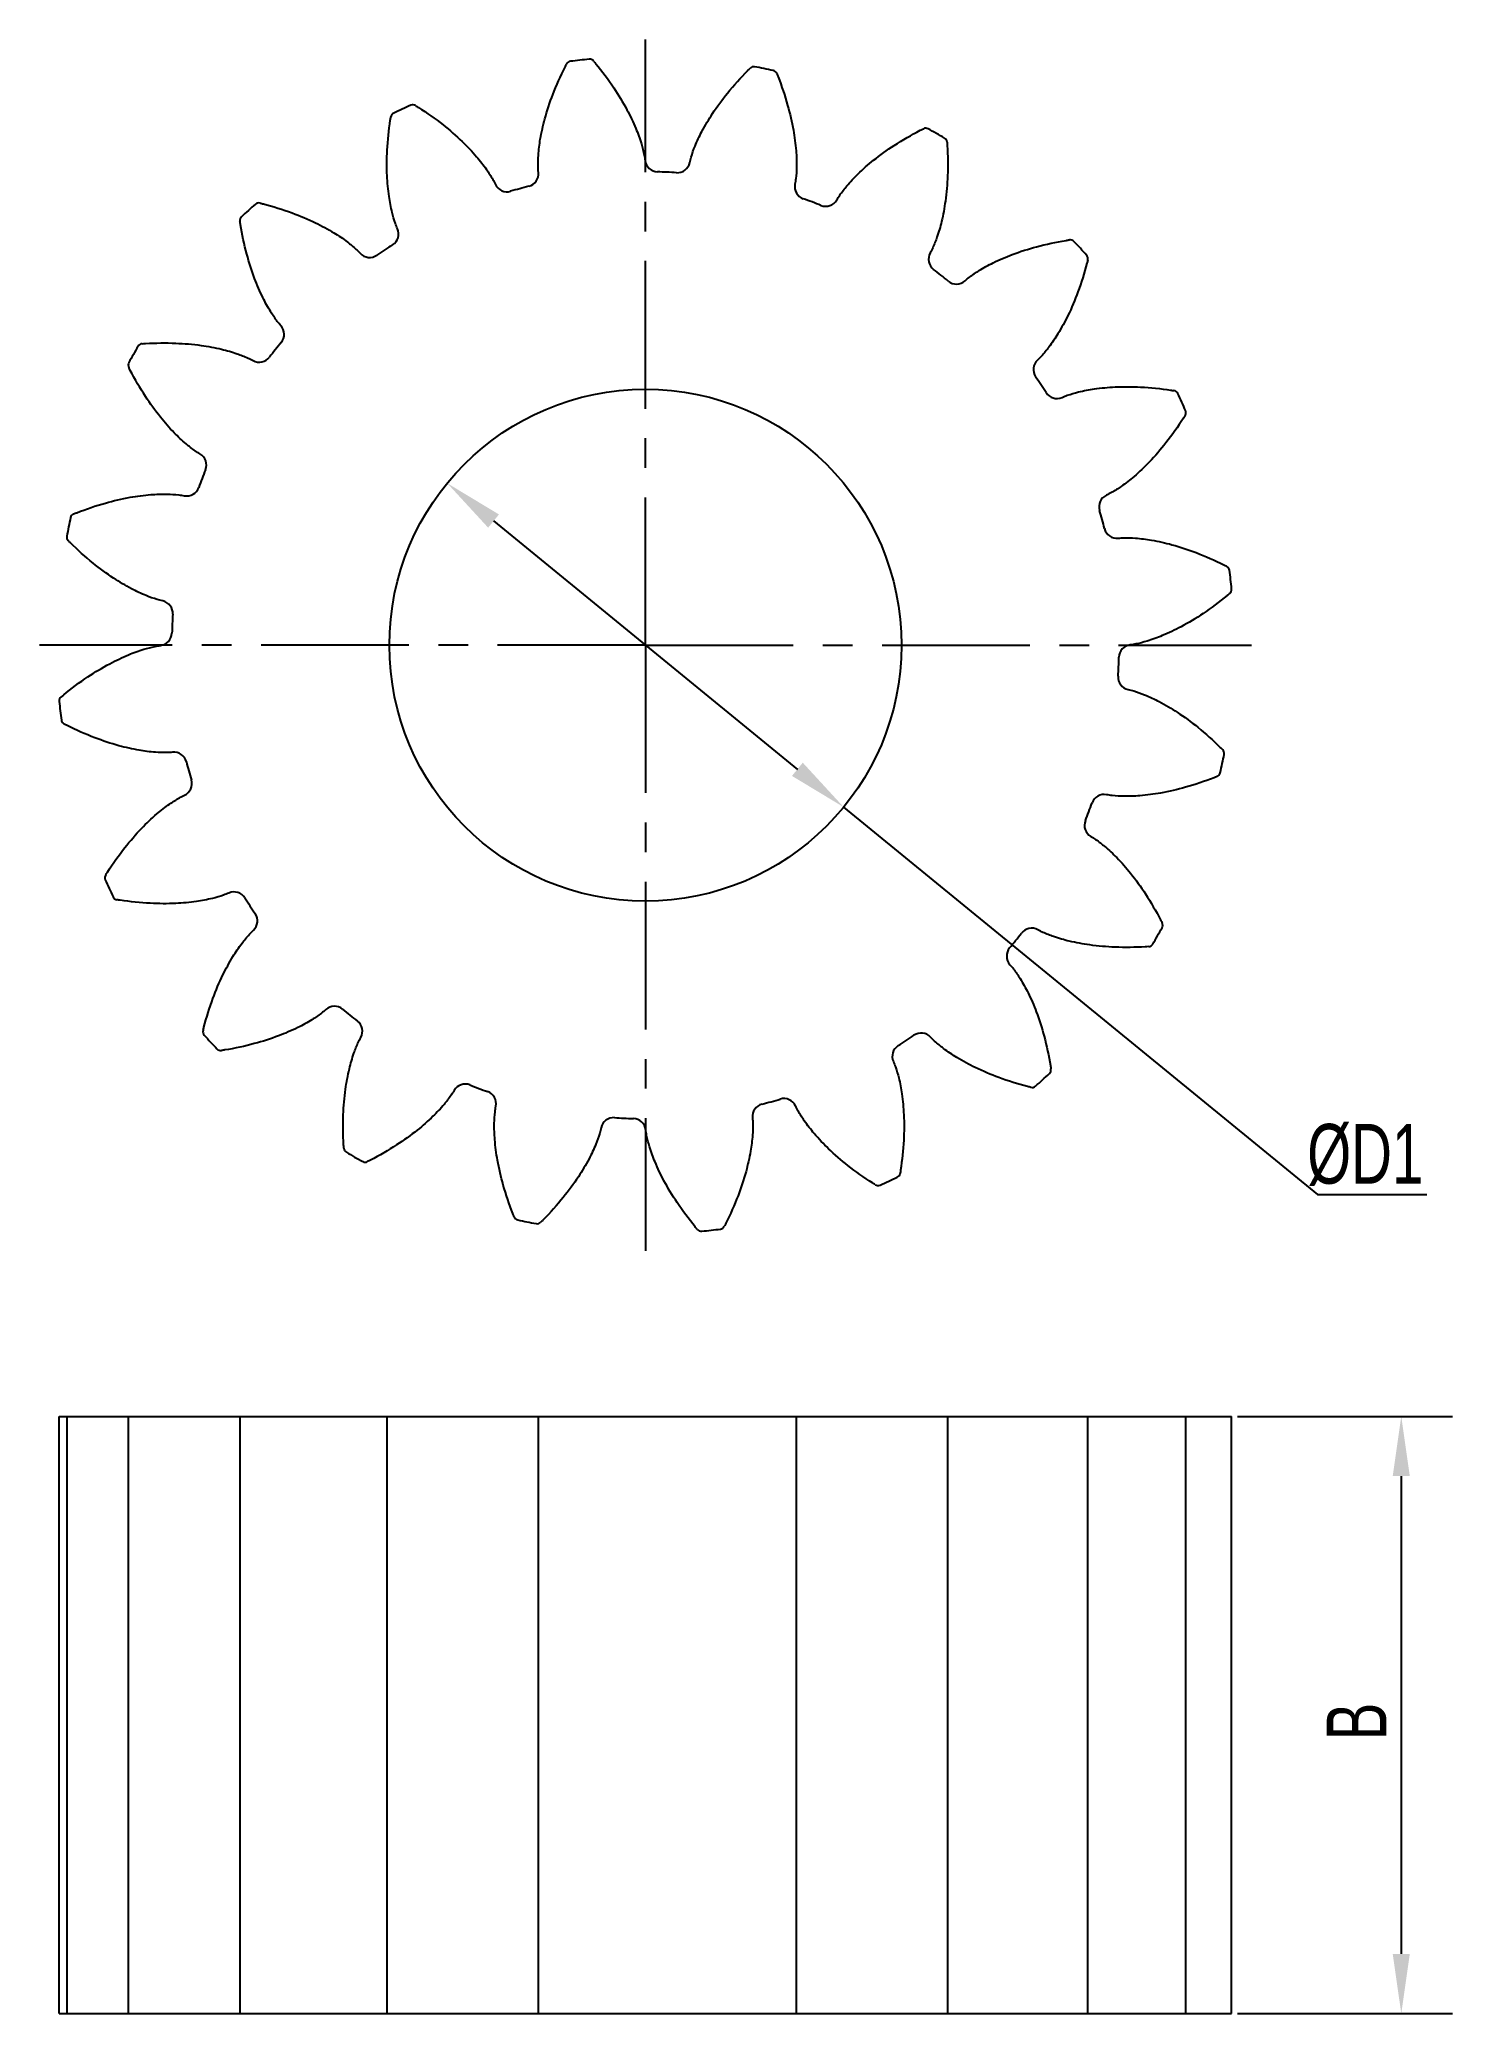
# Model space of a CAD drawing. Header units: millimetres. Extents: x 158 to 241, y 123 to 239.
import ezdxf

# ---------------------------------------------------------------- set-up
doc = ezdxf.new("R2010")
doc.units = ezdxf.units.MM
doc.header["$LTSCALE"] = 23.1
doc.header["$PDMODE"] = 3
doc.header["$PDSIZE"] = 1
doc.linetypes.add('CENTER', pattern=[0.6, 0.375, -0.075, 0.075, -0.075])
doc.layers.get('0').update_dxf_attribs({"linetype": 'CONTINUOUS'})
doc.layers.get('Defpoints').update_dxf_attribs({"linetype": 'CONTINUOUS'})
doc.layers.add('02___PRT_ALL_AXES', color=7, linetype='CONTINUOUS')
doc.layers.add('_DIMENSION', color=7, linetype='CONTINUOUS')
doc.styles.get("Standard").update_dxf_attribs({"font": 'txt', "width": 0.707})
doc.dimstyles.new('DIMSTYLE_1', dxfattribs={"dimtxt": 3.5, "dimasz": 3.5, "dimexe": 3, "dimexo": 1, "dimgap": 0.875, "dimtad": 1, "dimdec": 3, "dimdsep": 46, "dimtxsty": 'Standard', "dimblk": '_FILLED', "dimblk1": '_FILLED', "dimblk2": '_FILLED', "dimcen": 0.09, "dimclrt": 5, "dimadec": 3, "dimazin": 2, "dimtp": 0.3, "dimtm": 0.3, "dimtfac": 1, "dimtdec": 3, "dimtofl": 0, "dimtmove": 0, "dimatfit": 3, "dimldrblk": '_FILLED', "dimfxl": 1, "dimtolj": 1, "dimarcsym": 0})
doc.dimstyles.new('DIMSTYLE_2', dxfattribs={"dimtxt": 3.5, "dimasz": 3.5, "dimexe": 3, "dimexo": 1, "dimtad": 1, "dimdec": 3, "dimdsep": 46, "dimtxsty": 'Standard', "dimblk": '_FILLED', "dimblk1": '_FILLED', "dimblk2": '_FILLED', "dimcen": 0.09, "dimclrt": 5, "dimadec": 3, "dimazin": 2, "dimtp": 0.2, "dimtm": 0.2, "dimtfac": 1, "dimtdec": 3, "dimtmove": 0, "dimatfit": 2, "dimldrblk": '_FILLED', "dimfxl": 1, "dimtolj": 1, "dimarcsym": 0})

# ---------------------------------------------------------------- blocks, each defined once
blk = doc.blocks.new('_FILLED')
at = {"color": 0, "linetype": 'ByBlock'}
blk.add_solid([(0, 0), (-1, 0.143), (-1, -0.143)], dxfattribs=at)
blk = doc.blocks.new('*D1')
at = {"layer": '_DIMENSION', "color": 0, "linetype": 'Continuous', "lineweight": -2, "transparency": 16777216}
for p, q in [((228.6, 157.83), (241.2, 157.83)), ((238.2, 154.33), (238.2, 126.33)), ((228.6, 122.83), (241.2, 122.83))]:
    blk.add_line(p, q, dxfattribs=at)
at = {"layer": 'Defpoints', "color": 0, "linetype": 'Continuous', "transparency": 16777216}
for p in [(227.6, 157.83), (227.6, 122.83), (238.2, 122.83)]:
    blk.add_point(p, dxfattribs=at)
at = {"layer": '_DIMENSION', "color": 0, "linetype": 'Continuous', "lineweight": -2, "transparency": 16777216, "xscale": 3.5, "yscale": 3.5, "zscale": 3.5}
for p, rotation in [((238.2, 157.83), 90), ((238.2, 122.83), 270)]:
    blk.add_blockref('_FILLED', p, dxfattribs=dict(at, rotation=rotation))
at = {"layer": '_DIMENSION', "color": 5, "linetype": 'Continuous', "transparency": 16777216, "insert": (233.83, 139.95), "char_height": 3.5, "width": 4.949, "attachment_point": 2, "rotation": 90}
blk.add_mtext('\\A1;B', dxfattribs=at)
blk = doc.blocks.new('*D2')
at = {"layer": '_DIMENSION', "color": 0, "linetype": 'Continuous', "lineweight": -2, "transparency": 16777216}
for p, q in [((185.02, 210.31), (202.82, 195.75)), ((205.53, 193.54), (233.3, 170.84)), ((233.3, 170.84), (239.7, 170.84))]:
    blk.add_line(p, q, dxfattribs=at)
at = {"layer": 'Defpoints', "color": 0, "linetype": 'Continuous', "transparency": 16777216}
for p in [(182.31, 212.52), (205.53, 193.54)]:
    blk.add_point(p, dxfattribs=at)
at = {"layer": '_DIMENSION', "color": 0, "linetype": 'Continuous', "lineweight": -2, "transparency": 16777216, "xscale": 3.5, "yscale": 3.5, "zscale": 3.5}
for p, rotation in [((182.31, 212.52), 140.7365846758727), ((205.53, 193.54), 320.7365846758727)]:
    blk.add_blockref('_FILLED', p, dxfattribs=dict(at, rotation=rotation))
at = {"layer": '_DIMENSION', "color": 5, "linetype": 'Continuous', "transparency": 16777216, "insert": (232.69, 174.97), "char_height": 3.5, "width": 8.2431, "attachment_point": 1}
blk.add_mtext('\\A1;%%CD1', dxfattribs=at)

msp = doc.modelspace()

# ---------------------------------------------------------------- linework, layer by layer
at = {"color": 7, "linetype": 'Continuous'}
for p, q in [((159.5755, 122.8339), (159.5755, 157.8339)), ((159.5755, 157.8339), (228.2629, 157.8339)), ((160.0125, 157.8339), (160.0125, 122.8339)), ((163.6172, 157.8339), (163.6172, 122.8339)), ((170.1588, 157.8339), (170.1588, 122.8339)), ((178.7685, 157.8339), (178.7685, 122.8339)), ((187.6253, 157.8339), (187.6253, 122.8339)), ((202.7757, 122.8339), (202.7757, 157.8339)), ((211.632, 122.8339), (211.632, 157.8339)), ((219.8413, 122.8339), (219.8413, 157.8339)), ((225.5874, 122.8339), (225.5874, 157.8339)), ((228.2629, 122.8339), (228.2629, 157.8339)), ((159.5755, 122.8339), (228.2629, 122.8339))]:
    msp.add_line(p, q, dxfattribs=at)
msp.add_circle((193.9192, 203.0295), 15, dxfattribs=at)
for centre, radius, start, end in [((189.5662, 236.9514), 0.3, 97.312473, 152.831585), ((193.9192, 203.0295), 34.5, 95.48011, 97.312473), ((190.6531, 237.0732), 0.3, 39.960997, 95.48011), ((200.2617, 236.6363), 0.3, 79.312473, 134.831585), ((193.9192, 203.0295), 34.5, 77.48011, 79.312473), ((201.333, 236.4163), 0.3, 21.960997, 77.48011), ((179.2968, 233.946), 0.3, 115.312473, 170.831585), ((193.9192, 203.0295), 34.5, 113.48011, 115.312473), ((180.2929, 234.3977), 0.3, 57.960997, 113.48011), ((210.3363, 233.0315), 0.3, 61.312473, 116.831585), ((193.9192, 203.0295), 34.5, 59.48011, 61.312473), ((211.2872, 232.4912), 0.3, 3.960997, 59.48011), ((194.6471, 231.5202), 0.75, 186.744293, 268.536448), ((186.9009, 230.6519), 0.75, 284.256134, 6.04829), ((193.9192, 203.0295), 27.75, 86.256134, 88.536448), ((195.7801, 231.4687), 0.75, 266.256134, 348.04829), ((185.8074, 230.3507), 0.75, 204.744293, 286.536448), ((193.9192, 203.0295), 27.75, 104.256134, 106.536448), ((203.4156, 229.9009), 0.75, 168.744293, 250.536448), ((193.9192, 203.0295), 27.75, 68.256134, 70.536448), ((204.4772, 229.5017), 0.75, 248.256134, 330.04829), ((170.4588, 227.9142), 0.3, 133.312473, 188.831585), ((193.9192, 203.0295), 34.5, 131.48011, 133.312473), ((171.2665, 228.6517), 0.3, 75.960997, 131.48011), ((178.7086, 227.1311), 0.75, 302.256134, 24.04829), ((218.8039, 226.4899), 0.3, 43.312473, 98.831585), ((177.7617, 226.5068), 0.75, 222.744293, 304.536448), ((193.9192, 203.0295), 27.75, 122.256134, 124.536448), ((211.2545, 225.6511), 0.75, 150.744293, 232.536448), ((193.9192, 203.0295), 34.5, 41.48011, 43.312473), ((219.5413, 225.6822), 0.3, 345.960997, 41.48011), ((193.9192, 203.0295), 27.75, 50.256134, 52.536448), ((212.1409, 224.9435), 0.75, 230.256134, 312.04829), ((172.0053, 221.2512), 0.75, 320.256134, 42.04829), ((193.9192, 203.0295), 34.5, 149.48011, 151.312473), ((164.4575, 220.3976), 0.3, 93.960997, 149.48011), ((171.2976, 220.3648), 0.75, 240.744293, 322.536448), ((193.9192, 203.0295), 27.75, 140.256134, 142.536448), ((163.9172, 219.4466), 0.3, 151.312473, 206.831585), ((217.3965, 219.187), 0.75, 132.744293, 214.536448), ((193.9192, 203.0295), 27.75, 32.256134, 34.536448), ((218.0208, 218.2401), 0.75, 212.256134, 294.04829), ((224.8356, 217.6519), 0.3, 25.312473, 80.831585), ((193.9192, 203.0295), 34.5, 23.48011, 25.312473), ((225.2874, 216.6559), 0.3, 327.960997, 23.48011), ((167.447, 213.5876), 0.75, 338.256134, 60.04829), ((193.9192, 203.0295), 27.75, 158.256134, 160.536448), ((167.0479, 212.5259), 0.75, 258.744293, 340.536448), ((221.2404, 211.1413), 0.75, 114.744293, 196.536448), ((160.5324, 210.4433), 0.3, 111.960997, 167.48011), ((193.9192, 203.0295), 27.75, 14.256134, 16.536448), ((160.3125, 209.372), 0.3, 169.312473, 224.831585), ((193.9192, 203.0295), 34.5, 167.48011, 169.312473), ((221.5415, 210.0478), 0.75, 194.256134, 276.04829), ((227.841, 207.3825), 0.3, 7.312473, 62.831585), ((193.9192, 203.0295), 34.5, 5.48011, 7.312473), ((227.9629, 206.2956), 0.3, 309.960997, 5.48011), ((165.48, 204.8905), 0.75, 356.256134, 78.04829), ((193.9192, 203.0295), 27.75, 176.256134, 178.536448), ((165.4285, 203.7574), 0.75, 276.744293, 358.536448), ((222.4099, 202.3016), 0.75, 96.744293, 178.536448), ((193.9192, 203.0295), 27.75, 356.256134, 358.536448), ((222.3584, 201.1686), 0.75, 176.256134, 258.04829), ((159.8755, 199.7634), 0.3, 129.960997, 185.48011), ((193.9192, 203.0295), 34.5, 185.48011, 187.312473), ((159.9974, 198.6765), 0.3, 187.312473, 242.831585), ((166.2969, 196.0112), 0.75, 14.256134, 96.04829), ((227.5259, 196.687), 0.3, 349.312473, 44.831585), ((193.9192, 203.0295), 27.75, 194.256134, 196.536448), ((227.3059, 195.6157), 0.3, 291.960997, 347.48011), ((193.9192, 203.0295), 34.5, 347.48011, 349.312473), ((166.598, 194.9177), 0.75, 294.744293, 16.536448), ((193.9192, 203.0295), 27.75, 338.256134, 340.536448), ((220.7905, 193.5331), 0.75, 78.744293, 160.536448), ((220.3914, 192.4715), 0.75, 158.256134, 240.04829), ((162.551, 189.4032), 0.3, 147.960997, 203.48011), ((193.9192, 203.0295), 34.5, 203.48011, 205.312473), ((163.0028, 188.4072), 0.3, 205.312473, 260.831585), ((169.8176, 187.8189), 0.75, 32.256134, 114.04829), ((193.9192, 203.0295), 27.75, 212.256134, 214.536448), ((170.4419, 186.872), 0.75, 312.744293, 34.536448), ((216.5408, 185.6942), 0.75, 60.744293, 142.536448), ((193.9192, 203.0295), 34.5, 329.48011, 331.312473), ((223.9212, 186.6124), 0.3, 331.312473, 26.831585), ((215.8331, 184.8079), 0.75, 140.256134, 222.04829), ((193.9192, 203.0295), 27.75, 320.256134, 322.536448), ((223.3809, 185.6615), 0.3, 273.960997, 329.48011), ((175.6975, 181.1156), 0.75, 50.256134, 132.04829), ((193.9192, 203.0295), 27.75, 230.256134, 232.536448), ((176.5839, 180.4079), 0.75, 330.744293, 52.536448), ((168.297, 180.3768), 0.3, 165.960997, 221.48011), ((193.9192, 203.0295), 34.5, 221.48011, 223.312473), ((169.0345, 179.5691), 0.3, 223.312473, 278.831585), ((209.1298, 178.9279), 0.75, 122.256134, 204.04829), ((193.9192, 203.0295), 27.75, 302.256134, 304.536448), ((210.0767, 179.5522), 0.75, 42.744293, 124.536448), ((217.3796, 178.1448), 0.3, 313.312473, 8.831585), ((183.3611, 176.5573), 0.75, 68.256134, 150.04829), ((193.9192, 203.0295), 27.75, 248.256134, 250.536448), ((216.5719, 177.4074), 0.3, 255.960997, 311.48011), ((193.9192, 203.0295), 34.5, 311.48011, 313.312473), ((184.4228, 176.1582), 0.75, 348.744293, 70.536448), ((200.9375, 175.4072), 0.75, 104.256134, 186.04829), ((193.9192, 203.0295), 27.75, 284.256134, 286.536448), ((202.031, 175.7083), 0.75, 24.744293, 106.536448), ((192.0583, 174.5903), 0.75, 86.256134, 168.04829), ((193.9192, 203.0295), 27.75, 266.256134, 268.536448), ((193.1913, 174.5388), 0.75, 6.744293, 88.536448), ((176.5512, 173.5678), 0.3, 183.960997, 239.48011), ((193.9192, 203.0295), 34.5, 239.48011, 241.312473), ((177.5021, 173.0275), 0.3, 241.312473, 296.831585), ((207.5455, 171.6613), 0.3, 237.960997, 293.48011), ((193.9192, 203.0295), 34.5, 293.48011, 295.312473), ((208.5416, 172.1131), 0.3, 295.312473, 350.831585), ((186.5054, 169.6428), 0.3, 201.960997, 257.48011), ((193.9192, 203.0295), 34.5, 257.48011, 259.312473), ((187.5767, 169.4228), 0.3, 259.312473, 314.831585), ((198.2722, 169.1077), 0.3, 277.312473, 332.831585), ((197.1853, 168.9858), 0.3, 219.960997, 275.48011), ((193.9192, 203.0295), 34.5, 275.48011, 277.312473)]:
    msp.add_arc(centre, radius, start, end, dxfattribs=at)
for points, knots in [([(190.883, 237.2659), (190.926, 237.2146), (191.3465, 236.7075), (192.0377, 235.782), (192.8092, 234.5078), (193.3369, 233.4079), (193.6646, 232.5161), (193.8294, 231.8805), (193.8891, 231.5439), (193.9023, 231.4321)], [0, 0, 0, 0, 0.03025531, 0.2983703, 0.5261658, 0.71162943, 0.85386727, 0.95309767, 1, 1, 1, 1]), ([(187.6467, 230.7309), (187.6348, 230.8428), (187.6185, 231.1843), (187.6385, 231.8406), (187.7605, 232.7828), (188.0316, 233.9722), (188.5018, 235.3856), (188.9709, 236.4412), (189.2688, 237.0289), (189.2993, 237.0883)], [0, 0, 0, 0, 0.04690233, 0.14613273, 0.28837057, 0.4738342, 0.7016297, 0.96974469, 1, 1, 1, 1]), ([(196.5139, 231.3134), (196.5372, 231.4235), (196.6271, 231.7533), (196.849, 232.3713), (197.2562, 233.2297), (197.8816, 234.2771), (198.7656, 235.476), (199.5379, 236.335), (200.0028, 236.8019), (200.0502, 236.849)], [0, 0, 0, 0, 0.04690233, 0.14613273, 0.28837057, 0.4738342, 0.7016297, 0.96974469, 1, 1, 1, 1]), ([(201.6113, 236.5285), (201.6363, 236.4665), (201.8795, 235.8542), (202.2509, 234.7603), (202.5909, 233.3101), (202.7529, 232.101), (202.7889, 231.1516), (202.7493, 230.4962), (202.702, 230.1576), (202.68, 230.0472)], [0, 0, 0, 0, 0.03025531, 0.2983703, 0.5261658, 0.71162943, 0.85386727, 0.95309767, 1, 1, 1, 1]), ([(179.3935, 227.4368), (179.3476, 227.5396), (179.2266, 227.8592), (179.0428, 228.4896), (178.8677, 229.4234), (178.758, 230.6384), (178.7684, 232.1279), (178.8883, 233.2768), (178.99, 233.9278), (179.0007, 233.9938)], [0, 0, 0, 0, 0.04690233, 0.14613273, 0.28837057, 0.4738342, 0.7016297, 0.96974469, 1, 1, 1, 1]), ([(180.452, 234.652), (180.5087, 234.6166), (181.0654, 234.2642), (182.0088, 233.5975), (183.1363, 232.6241), (183.978, 231.7412), (184.5652, 230.9942), (184.9184, 230.4407), (185.0791, 230.139), (185.1262, 230.0368)], [0, 0, 0, 0, 0.03025531, 0.2983703, 0.5261658, 0.71162943, 0.85386727, 0.95309767, 1, 1, 1, 1]), ([(205.1271, 229.1273), (205.1833, 229.2248), (205.3707, 229.5107), (205.7727, 230.0298), (206.4253, 230.7204), (207.3437, 231.5233), (208.5549, 232.3904), (209.5549, 232.9687), (210.1412, 233.269), (210.2009, 233.2992)], [0, 0, 0, 0, 0.04690233, 0.14613273, 0.28837057, 0.4738342, 0.7016297, 0.96974469, 1, 1, 1, 1]), ([(211.5865, 232.5119), (211.5911, 232.4452), (211.6333, 231.7878), (211.6485, 230.6327), (211.5237, 229.1484), (211.3041, 227.9484), (211.045, 227.0343), (210.8048, 226.4232), (210.6552, 226.1159), (210.6002, 226.0177)], [0, 0, 0, 0, 0.03025531, 0.2983703, 0.5261658, 0.71162943, 0.85386727, 0.95309767, 1, 1, 1, 1]), ([(171.3393, 228.9427), (171.4041, 228.9265), (172.0424, 228.7634), (173.1457, 228.4209), (174.5188, 227.8436), (175.5922, 227.2639), (176.3815, 226.735), (176.8884, 226.3177), (177.1345, 226.0805), (177.2109, 225.9978)], [0, 0, 0, 0, 0.03025531, 0.2983703, 0.5261658, 0.71162943, 0.85386727, 0.95309767, 1, 1, 1, 1]), ([(172.5622, 221.7535), (172.4868, 221.8371), (172.2729, 222.1037), (171.9033, 222.6464), (171.4482, 223.4805), (170.9684, 224.602), (170.5181, 226.0219), (170.2771, 227.1516), (170.1726, 227.8021), (170.1623, 227.8682)], [0, 0, 0, 0, 0.04690233, 0.14613273, 0.28837057, 0.4738342, 0.7016297, 0.96974469, 1, 1, 1, 1]), ([(212.6432, 224.3865), (212.7268, 224.4619), (212.9934, 224.6759), (213.5361, 225.0454), (214.3701, 225.5005), (215.4917, 225.9803), (216.9116, 226.4307), (218.0413, 226.6716), (218.6918, 226.7761), (218.7579, 226.7864)], [0, 0, 0, 0, 0.04690233, 0.14613273, 0.28837057, 0.4738342, 0.7016297, 0.96974469, 1, 1, 1, 1]), ([(219.8324, 225.6095), (219.8162, 225.5446), (219.6531, 224.9063), (219.3106, 223.8031), (218.7332, 222.4299), (218.1536, 221.3565), (217.6247, 220.5673), (217.2074, 220.0603), (216.9701, 219.8142), (216.8875, 219.7378)], [0, 0, 0, 0, 0.03025531, 0.2983703, 0.5261658, 0.71162943, 0.85386727, 0.95309767, 1, 1, 1, 1]), ([(164.4368, 220.6968), (164.5035, 220.7015), (165.1609, 220.7436), (166.316, 220.7588), (167.8003, 220.634), (169.0003, 220.4145), (169.9144, 220.1553), (170.5255, 219.9151), (170.8329, 219.7655), (170.9311, 219.7105)], [0, 0, 0, 0, 0.03025531, 0.2983703, 0.5261658, 0.71162943, 0.85386727, 0.95309767, 1, 1, 1, 1]), ([(167.8214, 214.2374), (167.7239, 214.2936), (167.4381, 214.4811), (166.9189, 214.883), (166.2283, 215.5356), (165.4254, 216.454), (164.5584, 217.6652), (163.9801, 218.6652), (163.6797, 219.2516), (163.6495, 219.3112)], [0, 0, 0, 0, 0.04690233, 0.14613273, 0.28837057, 0.4738342, 0.7016297, 0.96974469, 1, 1, 1, 1]), ([(218.3264, 217.5552), (218.4292, 217.6011), (218.7489, 217.7222), (219.3793, 217.9059), (220.3131, 218.081), (221.5281, 218.1908), (223.0176, 218.1803), (224.1665, 218.0604), (224.8174, 217.9587), (224.8834, 217.9481)], [0, 0, 0, 0, 0.04690233, 0.14613273, 0.28837057, 0.4738342, 0.7016297, 0.96974469, 1, 1, 1, 1]), ([(225.5417, 216.4967), (225.5062, 216.44), (225.1539, 215.8834), (224.4872, 214.94), (223.5138, 213.8125), (222.6308, 212.9707), (221.8839, 212.3835), (221.3304, 212.0303), (221.0287, 211.8696), (220.9265, 211.8225)], [0, 0, 0, 0, 0.03025531, 0.2983703, 0.5261658, 0.71162943, 0.85386727, 0.95309767, 1, 1, 1, 1]), ([(160.4203, 210.7216), (160.4823, 210.7466), (161.0945, 210.9898), (162.1884, 211.3612), (163.6386, 211.7012), (164.8477, 211.8632), (165.7971, 211.8992), (166.4525, 211.8596), (166.7911, 211.8123), (166.9015, 211.7904)], [0, 0, 0, 0, 0.03025531, 0.2983703, 0.5261658, 0.71162943, 0.85386727, 0.95309767, 1, 1, 1, 1]), ([(165.6353, 205.6242), (165.5252, 205.6475), (165.1954, 205.7375), (164.5774, 205.9593), (163.719, 206.3666), (162.6716, 206.9919), (161.4727, 207.8759), (160.6137, 208.6482), (160.1468, 209.1131), (160.0997, 209.1605)], [0, 0, 0, 0, 0.04690233, 0.14613273, 0.28837057, 0.4738342, 0.7016297, 0.96974469, 1, 1, 1, 1]), ([(221.6206, 209.302), (221.7325, 209.3139), (222.0739, 209.3302), (222.7302, 209.3102), (223.6725, 209.1882), (224.8619, 208.9171), (226.2752, 208.4469), (227.3309, 207.9778), (227.9185, 207.6799), (227.978, 207.6494)], [0, 0, 0, 0, 0.04690233, 0.14613273, 0.28837057, 0.4738342, 0.7016297, 0.96974469, 1, 1, 1, 1]), ([(228.1556, 206.0657), (228.1043, 206.0227), (227.5972, 205.6022), (226.6716, 204.911), (225.3975, 204.1395), (224.2976, 203.6118), (223.4058, 203.2841), (222.7702, 203.1193), (222.4336, 203.0596), (222.3218, 203.0464)], [0, 0, 0, 0, 0.03025531, 0.2983703, 0.5261658, 0.71162943, 0.85386727, 0.95309767, 1, 1, 1, 1]), ([(159.6828, 199.9934), (159.7341, 200.0363), (160.2412, 200.4569), (161.1668, 201.1481), (162.4409, 201.9196), (163.5408, 202.4473), (164.4326, 202.7749), (165.0682, 202.9398), (165.4048, 202.9994), (165.5166, 203.0126)], [0, 0, 0, 0, 0.03025531, 0.2983703, 0.5261658, 0.71162943, 0.85386727, 0.95309767, 1, 1, 1, 1]), ([(222.2031, 200.4348), (222.3132, 200.4115), (222.643, 200.3216), (223.261, 200.0997), (224.1194, 199.6925), (225.1668, 199.0671), (226.3657, 198.1832), (227.2247, 197.4108), (227.6916, 196.946), (227.7387, 196.8985)], [0, 0, 0, 0, 0.04690233, 0.14613273, 0.28837057, 0.4738342, 0.7016297, 0.96974469, 1, 1, 1, 1]), ([(166.2178, 196.757), (166.1059, 196.7452), (165.7645, 196.7288), (165.1082, 196.7488), (164.1659, 196.8709), (162.9765, 197.1419), (161.5631, 197.6122), (160.5075, 198.0813), (159.9198, 198.3791), (159.8604, 198.4096)], [0, 0, 0, 0, 0.04690233, 0.14613273, 0.28837057, 0.4738342, 0.7016297, 0.96974469, 1, 1, 1, 1]), ([(227.4181, 195.3375), (227.3561, 195.3125), (226.7439, 195.0692), (225.65, 194.6978), (224.1998, 194.3578), (222.9907, 194.1958), (222.0413, 194.1598), (221.3859, 194.1994), (221.0473, 194.2467), (220.9369, 194.2687)], [0, 0, 0, 0, 0.03025531, 0.2983703, 0.5261658, 0.71162943, 0.85386727, 0.95309767, 1, 1, 1, 1]), ([(162.2967, 189.5623), (162.3322, 189.619), (162.6845, 190.1757), (163.3512, 191.1191), (164.3246, 192.2466), (165.2075, 193.0883), (165.9545, 193.6755), (166.508, 194.0287), (166.8097, 194.1895), (166.9119, 194.2366)], [0, 0, 0, 0, 0.03025531, 0.2983703, 0.5261658, 0.71162943, 0.85386727, 0.95309767, 1, 1, 1, 1]), ([(220.0169, 191.8216), (220.1145, 191.7654), (220.4003, 191.578), (220.9195, 191.176), (221.6101, 190.5234), (222.413, 189.605), (223.28, 188.3938), (223.8583, 187.3938), (224.1587, 186.8075), (224.1889, 186.7478)], [0, 0, 0, 0, 0.04690233, 0.14613273, 0.28837057, 0.4738342, 0.7016297, 0.96974469, 1, 1, 1, 1]), ([(169.512, 188.5038), (169.4092, 188.458), (169.0895, 188.3369), (168.4591, 188.1531), (167.5253, 187.978), (166.3103, 187.8683), (164.8208, 187.8787), (163.6719, 187.9987), (163.021, 188.1003), (162.955, 188.111)], [0, 0, 0, 0, 0.04690233, 0.14613273, 0.28837057, 0.4738342, 0.7016297, 0.96974469, 1, 1, 1, 1]), ([(168.006, 180.4496), (168.0222, 180.5144), (168.1853, 181.1528), (168.5278, 182.256), (169.1052, 183.6291), (169.6848, 184.7025), (170.2137, 185.4918), (170.631, 185.9987), (170.8683, 186.2448), (170.9509, 186.3212)], [0, 0, 0, 0, 0.03025531, 0.2983703, 0.5261658, 0.71162943, 0.85386727, 0.95309767, 1, 1, 1, 1]), ([(223.4016, 185.3622), (223.3349, 185.3576), (222.6775, 185.3154), (221.5224, 185.3003), (220.0381, 185.425), (218.8381, 185.6446), (217.924, 185.9037), (217.3129, 186.1439), (217.0055, 186.2935), (216.9073, 186.3485)], [0, 0, 0, 0, 0.03025531, 0.2983703, 0.5261658, 0.71162943, 0.85386727, 0.95309767, 1, 1, 1, 1]), ([(215.2762, 184.3055), (215.3516, 184.222), (215.5655, 183.9553), (215.9351, 183.4126), (216.3902, 182.5786), (216.87, 181.457), (217.3203, 180.0372), (217.5613, 178.9074), (217.6658, 178.2569), (217.676, 178.1909)], [0, 0, 0, 0, 0.04690233, 0.14613273, 0.28837057, 0.4738342, 0.7016297, 0.96974469, 1, 1, 1, 1]), ([(175.1952, 181.6725), (175.1116, 181.5971), (174.845, 181.3832), (174.3023, 181.0136), (173.4683, 180.5585), (172.3467, 180.0787), (170.9268, 179.6284), (169.7971, 179.3874), (169.1466, 179.2829), (169.0805, 179.2727)], [0, 0, 0, 0, 0.04690233, 0.14613273, 0.28837057, 0.4738342, 0.7016297, 0.96974469, 1, 1, 1, 1]), ([(176.2519, 173.5471), (176.2473, 173.6138), (176.2051, 174.2713), (176.1899, 175.4263), (176.3147, 176.9107), (176.5343, 178.1106), (176.7934, 179.0247), (177.0336, 179.6358), (177.1832, 179.9432), (177.2382, 180.0414)], [0, 0, 0, 0, 0.03025531, 0.2983703, 0.5261658, 0.71162943, 0.85386727, 0.95309767, 1, 1, 1, 1]), ([(216.4991, 177.1163), (216.4343, 177.1326), (215.796, 177.2956), (214.6927, 177.6381), (213.3196, 178.2155), (212.2462, 178.7951), (211.4569, 179.324), (210.95, 179.7413), (210.7039, 179.9786), (210.6275, 180.0612)], [0, 0, 0, 0, 0.03025531, 0.2983703, 0.5261658, 0.71162943, 0.85386727, 0.95309767, 1, 1, 1, 1]), ([(208.4449, 178.6223), (208.4908, 178.5195), (208.6118, 178.1998), (208.7956, 177.5695), (208.9707, 176.6356), (209.0804, 175.4207), (209.07, 173.9311), (208.95, 172.7822), (208.8484, 172.1313), (208.8377, 172.0653)], [0, 0, 0, 0, 0.04690233, 0.14613273, 0.28837057, 0.4738342, 0.7016297, 0.96974469, 1, 1, 1, 1]), ([(182.7113, 176.9318), (182.6551, 176.8342), (182.4676, 176.5484), (182.0657, 176.0292), (181.4131, 175.3387), (180.4947, 174.5357), (179.2835, 173.6687), (178.2835, 173.0904), (177.6971, 172.79), (177.6375, 172.7598)], [0, 0, 0, 0, 0.04690233, 0.14613273, 0.28837057, 0.4738342, 0.7016297, 0.96974469, 1, 1, 1, 1]), ([(186.2271, 169.5306), (186.2021, 169.5926), (185.9589, 170.2048), (185.5875, 171.2987), (185.2475, 172.7489), (185.0855, 173.958), (185.0495, 174.9075), (185.0891, 175.5629), (185.1364, 175.9014), (185.1584, 176.0118)], [0, 0, 0, 0, 0.03025531, 0.2983703, 0.5261658, 0.71162943, 0.85386727, 0.95309767, 1, 1, 1, 1]), ([(207.3864, 171.407), (207.3297, 171.4425), (206.773, 171.7948), (205.8296, 172.4615), (204.7021, 173.4349), (203.8604, 174.3179), (203.2732, 175.0648), (202.92, 175.6183), (202.7593, 175.92), (202.7122, 176.0222)], [0, 0, 0, 0, 0.03025531, 0.2983703, 0.5261658, 0.71162943, 0.85386727, 0.95309767, 1, 1, 1, 1]), ([(191.3245, 174.7457), (191.3012, 174.6355), (191.2112, 174.3057), (190.9894, 173.6878), (190.5822, 172.8293), (189.9568, 171.7819), (189.0728, 170.583), (188.3005, 169.724), (187.8356, 169.2572), (187.7882, 169.21)], [0, 0, 0, 0, 0.04690233, 0.14613273, 0.28837057, 0.4738342, 0.7016297, 0.96974469, 1, 1, 1, 1]), ([(200.1917, 175.3282), (200.2036, 175.2162), (200.2199, 174.8748), (200.1999, 174.2185), (200.0779, 173.2763), (199.8068, 172.0869), (199.3366, 170.6735), (198.8674, 169.6178), (198.5696, 169.0302), (198.5391, 168.9707)], [0, 0, 0, 0, 0.04690233, 0.14613273, 0.28837057, 0.4738342, 0.7016297, 0.96974469, 1, 1, 1, 1]), ([(196.9554, 168.7932), (196.9124, 168.8444), (196.4919, 169.3515), (195.8007, 170.2771), (195.0291, 171.5513), (194.5014, 172.6511), (194.1738, 173.543), (194.009, 174.1785), (193.9493, 174.5151), (193.9361, 174.6269)], [0, 0, 0, 0, 0.03025531, 0.2983703, 0.5261658, 0.71162943, 0.85386727, 0.95309767, 1, 1, 1, 1])]:
    msp.add_open_spline(points, degree=3, knots=knots, dxfattribs=at)
at = {"layer": '02___PRT_ALL_AXES', "color": 7, "linetype": 'CENTER'}
for q in [(193.9192, 238.5295), (158.4192, 203.0295), (193.9192, 167.5295), (229.4192, 203.0295)]:
    msp.add_line((193.9192, 203.0295), q, dxfattribs=at)

# ---------------------------------------------------------------- dimensions: what is measured, and where the dimension line sits
at = {"layer": '_DIMENSION', "color": 2, "linetype": 'Continuous'}
dim = msp.add_diameter_dim_2p(p1=(182.3055, 212.5228), p2=(205.5329, 193.5362), text='%%CD1', dimstyle='DIMSTYLE_2', override={"dimtih": 1, "dimtoh": 1, "dimpost": '<>'}, dxfattribs=at)
dim.commit()
dim.dimension.update_dxf_attribs({"geometry": '*D2', "text_midpoint": (236.8082, 170.8417), "dimtype": 163})
dim = msp.add_linear_dim(base=(238.2012, 122.8339), p1=(227.5988, 157.8339), p2=(227.5988, 122.8339), angle=270, text='B', dimstyle='DIMSTYLE_1', dxfattribs=at)
dim.commit()
dim.dimension.update_dxf_attribs({"geometry": '*D1', "text_midpoint": (238.2012, 139.945), "dimtype": 160})

doc.saveas('drawing.dxf')
